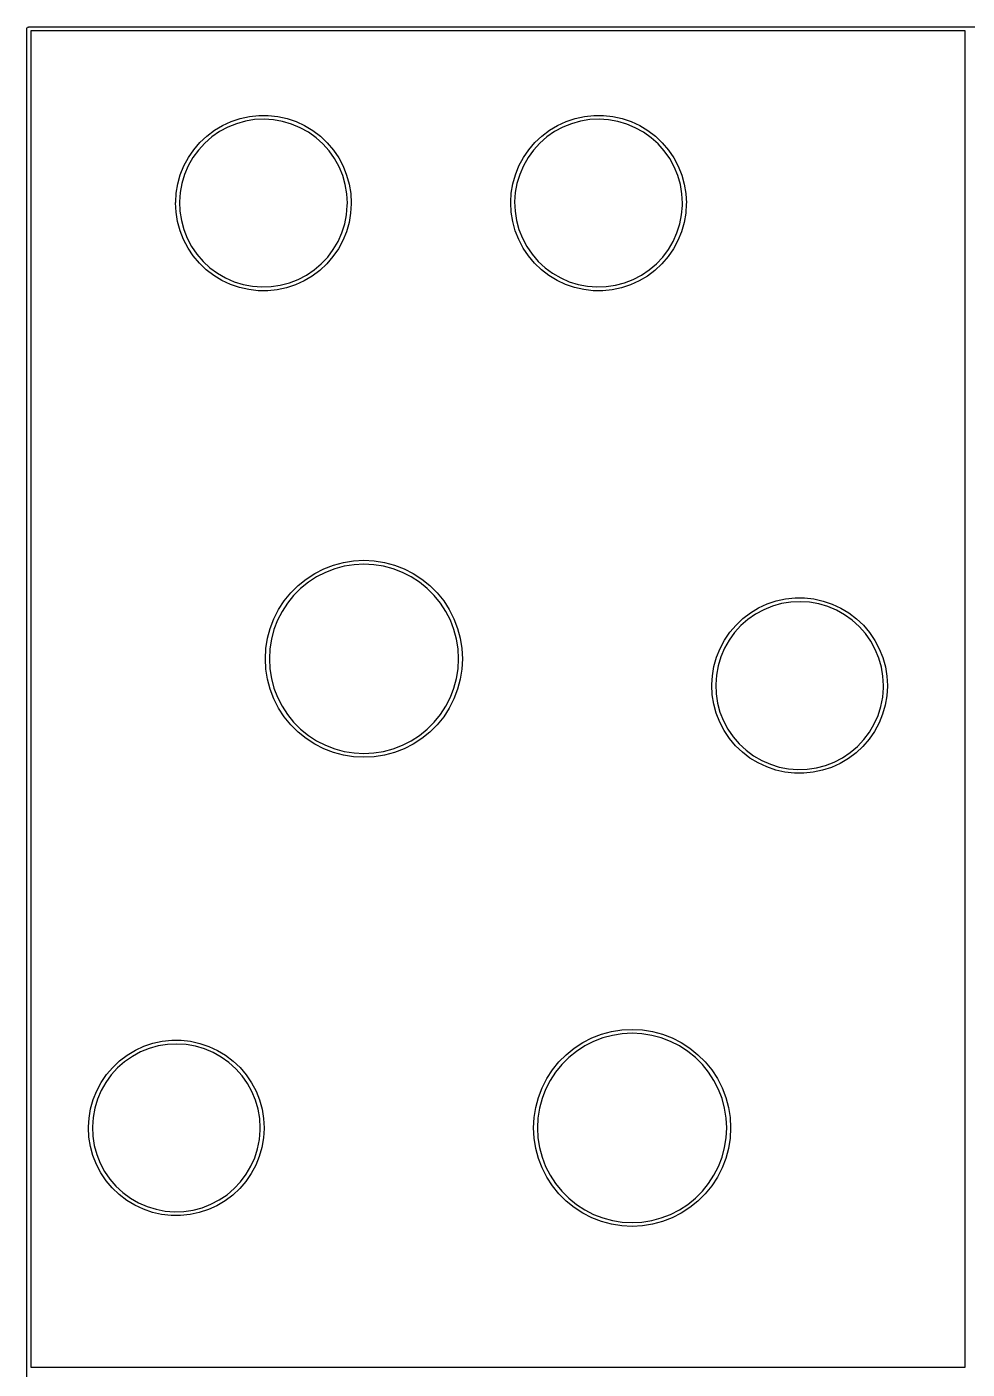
# Model space of a CAD drawing. Extents: x 0 to 70, y -100 to 0.
# Drawn here: x -0.1 to 35, y -50 to 0.1 of the extents above; entities that cross this region are included whole.
import ezdxf

# ---------------------------------------------------------------- set-up
doc = ezdxf.new("R2010")
doc.units = 0
doc.layers.add('BLACK', color=7, linetype='CONTINUOUS')

msp = doc.modelspace()

# ---------------------------------------------------------------- linework, layer by layer
at = {"layer": 'BLACK', "linetype": 'CONTINUOUS'}
for p, q in [((-0.075, 0), (-0.07328, 0.00974)), ((-0.075, -100), (-0.075, 0)), ((-0.07386, 0.01302), (-0.07219, 0.01591)), ((-0.07328, 0.00974), (-0.07386, 0.01302)), ((-0.07219, 0.01591), (-0.07048, 0.02565)), ((-0.07048, 0.02565), (-0.05795, 0.04058)), ((-0.05795, 0.04058), (-0.04821, 0.05745)), ((-0.04821, 0.05745), (-0.04185, 0.05977)), ((-0.04185, 0.05977), (-0.0375, 0.06495)), ((-0.0375, 0.06495), (-0.01831, 0.06834)), ((-0.01831, 0.06834), (0, 0.075)), ((0, 0.075), (70, 0.075)), ((0.075, -0.075), (0.075, -49.925)), ((34.925, -0.075), (0.075, -0.075)), ((34.925, -49.925), (34.925, -0.075)), ((7.22258, -3.603), (7.54439, -3.45498)), ((7.54439, -3.45498), (7.8803, -3.34259)), ((8.07789, -3.44309), (7.74133, -3.53706)), ((7.8803, -3.34259), (8.22639, -3.26713)), ((8.42283, -3.38722), (8.07789, -3.44309)), ((8.22639, -3.26713), (8.5786, -3.22949)), ((8.77185, -3.37015), (8.42283, -3.38722)), ((8.5786, -3.22949), (8.93281, -3.23011)), ((9.12059, -3.39209), (8.77185, -3.37015)), ((8.93281, -3.23011), (9.28489, -3.26898)), ((9.46472, -3.45277), (9.12059, -3.39209)), ((9.28489, -3.26898), (9.63071, -3.34564)), ((9.79994, -3.55143), (9.46472, -3.45277)), ((9.63071, -3.34564), (9.96623, -3.45921)), ((9.96623, -3.45921), (10.2875, -3.60835)), ((19.7226, -3.603), (20.0444, -3.45498)), ((20.0444, -3.45498), (20.3803, -3.34259)), ((20.5779, -3.44309), (20.2413, -3.53706)), ((20.3803, -3.34259), (20.7264, -3.26713)), ((20.9228, -3.38722), (20.5779, -3.44309)), ((20.7264, -3.26713), (21.0786, -3.22949)), ((21.2719, -3.37015), (20.9228, -3.38722)), ((21.0786, -3.22949), (21.4328, -3.23011)), ((21.6206, -3.39209), (21.2719, -3.37015)), ((21.4328, -3.23011), (21.7849, -3.26898)), ((21.9647, -3.45277), (21.6206, -3.39209)), ((21.7849, -3.26898), (22.1307, -3.34564)), ((22.2999, -3.55143), (21.9647, -3.45277)), ((22.1307, -3.34564), (22.4662, -3.45921)), ((22.4662, -3.45921), (22.7875, -3.60835)), ((6.37834, -4.2415), (6.63613, -3.99857)), ((6.63613, -3.99857), (6.91864, -3.7849)), ((7.10996, -3.83416), (6.82303, -4.03359)), ((6.91864, -3.7849), (7.22258, -3.603)), ((7.41734, -3.66796), (7.10996, -3.83416)), ((7.74133, -3.53706), (7.41734, -3.66796)), ((10.1221, -3.68684), (9.79994, -3.55143)), ((10.4271, -3.85732), (10.1221, -3.68684)), ((10.2875, -3.60835), (10.5908, -3.79131)), ((10.7112, -4.06073), (10.4271, -3.85732)), ((10.5908, -3.79131), (10.8726, -4.00596)), ((10.8726, -4.00596), (11.1295, -4.24979)), ((18.8783, -4.2415), (19.1361, -3.99857)), ((19.1361, -3.99857), (19.4186, -3.7849)), ((19.61, -3.83416), (19.323, -4.03359)), ((19.4186, -3.7849), (19.7226, -3.603)), ((19.9173, -3.66796), (19.61, -3.83416)), ((20.2413, -3.53706), (19.9173, -3.66796)), ((22.6221, -3.68684), (22.2999, -3.55143)), ((22.9271, -3.85732), (22.6221, -3.68684)), ((22.7875, -3.60835), (23.0908, -3.79131)), ((23.2112, -4.06073), (22.9271, -3.85732)), ((23.0908, -3.79131), (23.3726, -4.00596)), ((23.3726, -4.00596), (23.6295, -4.24979)), ((6.14829, -4.51084), (6.37834, -4.2415)), ((6.56011, -4.26375), (6.32448, -4.5218)), ((6.82303, -4.03359), (6.56011, -4.26375)), ((10.9709, -4.29455), (10.7112, -4.06073)), ((11.2029, -4.55586), (10.9709, -4.29455)), ((11.1295, -4.24979), (11.3586, -4.51994)), ((18.6483, -4.51084), (18.8783, -4.2415)), ((19.0601, -4.26375), (18.8245, -4.5218)), ((19.323, -4.03359), (19.0601, -4.26375)), ((23.4709, -4.29455), (23.2112, -4.06073)), ((23.7029, -4.55586), (23.4709, -4.29455)), ((23.6295, -4.24979), (23.8586, -4.51994)), ((5.78184, -5.11592), (5.94868, -4.80346)), ((6.11909, -4.80449), (5.94649, -5.10833)), ((5.94868, -4.80346), (6.14829, -4.51084)), ((6.32448, -4.5218), (6.11909, -4.80449)), ((11.4043, -4.84139), (11.2029, -4.55586)), ((11.3586, -4.51994), (11.5572, -4.81325)), ((11.5727, -5.1476), (11.4043, -4.84139)), ((11.5572, -4.81325), (11.723, -5.12629)), ((18.2818, -5.11592), (18.4487, -4.80346)), ((18.6191, -4.80449), (18.4465, -5.10833)), ((18.4487, -4.80346), (18.6483, -4.51084)), ((18.8245, -4.5218), (18.6191, -4.80449)), ((23.9043, -4.84139), (23.7029, -4.55586)), ((23.8586, -4.51994), (24.0572, -4.81325)), ((24.0727, -5.1476), (23.9043, -4.84139)), ((24.0572, -4.81325), (24.223, -5.12629)), ((5.55387, -5.78558), (5.64972, -5.44458)), ((5.64972, -5.44458), (5.78184, -5.11592)), ((5.80883, -5.4295), (5.70784, -5.76402)), ((5.94649, -5.10833), (5.80883, -5.4295)), ((11.7058, -5.47067), (11.5727, -5.1476)), ((11.8021, -5.80657), (11.7058, -5.47067)), ((11.723, -5.12629), (11.8539, -5.45541)), ((11.8539, -5.45541), (11.9486, -5.79674)), ((18.0539, -5.78558), (18.1497, -5.44458)), ((18.1497, -5.44458), (18.2818, -5.11592)), ((18.3088, -5.4295), (18.2078, -5.76402)), ((18.4465, -5.10833), (18.3088, -5.4295)), ((24.2058, -5.47067), (24.0727, -5.1476)), ((24.3021, -5.80657), (24.2058, -5.47067)), ((24.223, -5.12629), (24.3539, -5.45541)), ((24.3539, -5.45541), (24.4486, -5.79674)), ((5.49541, -6.13494), (5.55387, -5.78558)), ((5.70784, -5.76402), (5.64476, -6.10772)), ((11.8604, -6.15111), (11.8021, -5.80657)), ((11.9486, -5.79674), (12.0058, -6.1463)), ((17.9954, -6.13494), (18.0539, -5.78558)), ((18.2078, -5.76402), (18.1448, -6.10772)), ((24.3604, -6.15111), (24.3021, -5.80657)), ((24.4486, -5.79674), (24.5058, -6.1463)), ((5.47502, -6.48857), (5.47688, -6.4563)), ((5.49294, -6.84233), (5.47502, -6.48857)), ((5.47688, -6.4563), (5.49541, -6.13494)), ((5.64476, -6.10772), (5.62038, -6.4563)), ((5.62038, -6.4563), (5.63501, -6.80543)), ((11.8799, -6.5), (11.8604, -6.15111)), ((11.8787, -6.58739), (11.8799, -6.5)), ((12.0058, -6.1463), (12.025, -6.5)), ((12.025, -6.5), (12.0249, -6.52286)), ((17.975, -6.48857), (17.9769, -6.4563)), ((17.9929, -6.84233), (17.975, -6.48857)), ((17.9769, -6.4563), (17.9954, -6.13494)), ((18.1448, -6.10772), (18.1204, -6.4563)), ((18.1204, -6.4563), (18.135, -6.80543)), ((24.3799, -6.5), (24.3604, -6.15111)), ((24.3787, -6.58739), (24.3799, -6.5)), ((24.5058, -6.1463), (24.525, -6.5)), ((24.525, -6.5), (24.5249, -6.52286)), ((5.54896, -7.19209), (5.49294, -6.84233)), ((5.63501, -6.80543), (5.68847, -7.15075)), ((11.7816, -7.27838), (11.8495, -6.9356)), ((11.8495, -6.9356), (11.8787, -6.58739)), ((12.0033, -6.87642), (11.9436, -7.22557)), ((12.0249, -6.52286), (12.0033, -6.87642)), ((18.049, -7.19209), (17.9929, -6.84233)), ((18.135, -6.80543), (18.1885, -7.15075)), ((24.2816, -7.27838), (24.3495, -6.9356)), ((24.3495, -6.9356), (24.3787, -6.58739)), ((24.5033, -6.87642), (24.4436, -7.22557)), ((24.5249, -6.52286), (24.5033, -6.87642)), ((5.64243, -7.53375), (5.54896, -7.19209)), ((5.68847, -7.15075), (5.78009, -7.48796)), ((5.78009, -7.48796), (5.90872, -7.81285)), ((11.6759, -7.61146), (11.7816, -7.27838)), ((11.9436, -7.22557), (11.8466, -7.56624)), ((18.1424, -7.53375), (18.049, -7.19209)), ((18.1885, -7.15075), (18.2801, -7.48796)), ((18.2801, -7.48796), (18.4087, -7.81285)), ((24.1759, -7.61146), (24.2816, -7.27838)), ((24.4436, -7.22557), (24.3466, -7.56624)), ((5.77225, -7.86332), (5.64243, -7.53375)), ((5.93691, -8.17694), (5.77225, -7.86332)), ((5.90872, -7.81285), (6.07278, -8.12139)), ((11.357, -8.23207), (11.5338, -7.93068)), ((11.5338, -7.93068), (11.6759, -7.61146)), ((11.7133, -7.89443), (11.5454, -8.20631)), ((11.8466, -7.56624), (11.7133, -7.89443)), ((18.2723, -7.86332), (18.1424, -7.53375)), ((18.4369, -8.17694), (18.2723, -7.86332)), ((18.4087, -7.81285), (18.5728, -8.12139)), ((23.857, -8.23207), (24.0338, -7.93068)), ((24.0338, -7.93068), (24.1759, -7.61146)), ((24.2133, -7.89443), (24.0454, -8.20631)), ((24.3466, -7.56624), (24.2133, -7.89443)), ((6.13447, -8.47094), (5.93691, -8.17694)), ((6.07278, -8.12139), (6.27019, -8.40971)), ((6.36263, -8.74189), (6.13447, -8.47094)), ((6.27019, -8.40971), (6.49852, -8.67423)), ((10.9085, -8.7666), (11.1477, -8.51188)), ((11.3447, -8.49822), (11.1138, -8.76677)), ((11.1477, -8.51188), (11.357, -8.23207)), ((11.5454, -8.20631), (11.3447, -8.49822)), ((18.6345, -8.47094), (18.4369, -8.17694)), ((18.5728, -8.12139), (18.7702, -8.40971)), ((18.8626, -8.74189), (18.6345, -8.47094)), ((18.7702, -8.40971), (18.9985, -8.67423)), ((23.4085, -8.7666), (23.6477, -8.51188)), ((23.8447, -8.49822), (23.6138, -8.76677)), ((23.6477, -8.51188), (23.857, -8.23207)), ((24.0454, -8.20631), (23.8447, -8.49822)), ((6.61871, -8.98661), (6.36263, -8.74189)), ((6.49852, -8.67423), (6.75491, -8.91165)), ((6.89973, -9.20225), (6.61871, -8.98661)), ((6.75491, -8.91165), (7.03617, -9.11901)), ((10.3527, -9.18848), (10.6423, -8.99308)), ((10.8551, -9.0088), (10.5719, -9.22147)), ((10.6423, -8.99308), (10.9085, -8.7666)), ((11.1138, -8.76677), (10.8551, -9.0088)), ((19.1187, -8.98661), (18.8626, -8.74189)), ((18.9985, -8.67423), (19.2549, -8.91165)), ((19.3997, -9.20225), (19.1187, -8.98661)), ((19.2549, -8.91165), (19.5362, -9.11901)), ((22.8527, -9.18848), (23.1423, -8.99308)), ((23.3551, -9.0088), (23.0719, -9.22147)), ((23.1423, -8.99308), (23.4085, -8.7666)), ((23.6138, -8.76677), (23.3551, -9.0088)), ((7.2024, -9.38627), (6.89973, -9.20225)), ((7.03617, -9.11901), (7.33879, -9.29373)), ((7.52316, -9.53653), (7.2024, -9.38627)), ((7.33879, -9.29373), (7.659, -9.43362)), ((7.659, -9.43362), (7.9928, -9.53695)), ((9.37936, -9.566), (9.7172, -9.47673)), ((9.7172, -9.47673), (10.043, -9.35037)), ((10.2673, -9.40232), (9.94497, -9.54921)), ((10.043, -9.35037), (10.3527, -9.18848)), ((10.5719, -9.22147), (10.2673, -9.40232)), ((19.7024, -9.38627), (19.3997, -9.20225)), ((19.5362, -9.11901), (19.8388, -9.29373)), ((20.0232, -9.53653), (19.7024, -9.38627)), ((19.8388, -9.29373), (20.159, -9.43362)), ((20.159, -9.43362), (20.4928, -9.53695)), ((21.8794, -9.566), (22.2172, -9.47673)), ((22.2172, -9.47673), (22.543, -9.35037)), ((22.7673, -9.40232), (22.445, -9.54921)), ((22.543, -9.35037), (22.8527, -9.18848)), ((23.0719, -9.22147), (22.7673, -9.40232)), ((7.85828, -9.65126), (7.52316, -9.53653)), ((8.20383, -9.72914), (7.85828, -9.65126)), ((7.9928, -9.53695), (8.33605, -9.60243)), ((8.55577, -9.76924), (8.20383, -9.72914)), ((8.33605, -9.60243), (8.68445, -9.62924)), ((8.90998, -9.77109), (8.55577, -9.76924)), ((8.68445, -9.62924), (9.03367, -9.61704)), ((9.26232, -9.73468), (8.90998, -9.77109)), ((9.03367, -9.61704), (9.37936, -9.566)), ((9.60867, -9.66043), (9.26232, -9.73468)), ((9.94497, -9.54921), (9.60867, -9.66043)), ((20.3583, -9.65126), (20.0232, -9.53653)), ((20.7038, -9.72914), (20.3583, -9.65126)), ((20.4928, -9.53695), (20.836, -9.60243)), ((21.0558, -9.76924), (20.7038, -9.72914)), ((20.836, -9.60243), (21.1845, -9.62924)), ((21.41, -9.77109), (21.0558, -9.76924)), ((21.1845, -9.62924), (21.5337, -9.61704)), ((21.7623, -9.73468), (21.41, -9.77109)), ((21.5337, -9.61704), (21.8794, -9.566)), ((22.1087, -9.66043), (21.7623, -9.73468)), ((22.445, -9.54921), (22.1087, -9.66043)), ((11.0052, -20.1427), (11.3644, -20.0049)), ((11.3644, -20.0049), (11.7359, -19.9053)), ((11.7359, -19.9053), (12.1159, -19.8451)), ((12.131, -19.9895), (11.7661, -20.0473)), ((12.1159, -19.8451), (12.5, -19.825)), ((12.5, -19.9702), (12.131, -19.9895)), ((12.5, -19.825), (12.8841, -19.8451)), ((12.869, -19.9895), (12.5, -19.9702)), ((13.2339, -20.0473), (12.869, -19.9895)), ((12.8841, -19.8451), (13.2641, -19.9053)), ((13.2641, -19.9053), (13.6356, -20.0049)), ((13.6356, -20.0049), (13.9948, -20.1427)), ((10.0409, -20.7689), (10.3399, -20.5269)), ((10.3399, -20.5269), (10.6625, -20.3174)), ((10.7351, -20.4431), (10.4252, -20.6443)), ((10.6625, -20.3174), (11.0052, -20.1427)), ((11.0643, -20.2753), (10.7351, -20.4431)), ((11.4092, -20.1429), (11.0643, -20.2753)), ((11.7661, -20.0473), (11.4092, -20.1429)), ((13.5908, -20.1429), (13.2339, -20.0473)), ((13.9357, -20.2753), (13.5908, -20.1429)), ((14.2649, -20.4431), (13.9357, -20.2753)), ((13.9948, -20.1427), (14.3375, -20.3174)), ((14.5748, -20.6443), (14.2649, -20.4431)), ((14.3375, -20.3174), (14.6601, -20.5269)), ((14.6601, -20.5269), (14.9591, -20.7689)), ((9.76894, -21.0409), (10.0409, -20.7689)), ((10.1381, -20.8768), (9.87682, -21.1381)), ((10.4252, -20.6443), (10.1381, -20.8768)), ((14.8619, -20.8768), (14.5748, -20.6443)), ((15.1232, -21.1381), (14.8619, -20.8768)), ((14.9591, -20.7689), (15.2311, -21.0409)), ((9.31736, -21.6625), (9.52686, -21.3399)), ((9.6443, -21.4252), (9.44307, -21.7351)), ((9.52686, -21.3399), (9.76894, -21.0409)), ((9.87682, -21.1381), (9.6443, -21.4252)), ((15.3557, -21.4252), (15.1232, -21.1381)), ((15.2311, -21.0409), (15.4731, -21.3399)), ((15.5569, -21.7351), (15.3557, -21.4252)), ((15.4731, -21.3399), (15.6826, -21.6625)), ((27.2226, -21.603), (27.5444, -21.455)), ((27.5444, -21.455), (27.8803, -21.3426)), ((28.0779, -21.4431), (27.7413, -21.5371)), ((27.8803, -21.3426), (28.2264, -21.2671)), ((28.4228, -21.3872), (28.0779, -21.4431)), ((28.2264, -21.2671), (28.5786, -21.2295)), ((28.7719, -21.3702), (28.4228, -21.3872)), ((28.5786, -21.2295), (28.9328, -21.2301)), ((29.1206, -21.3921), (28.7719, -21.3702)), ((28.9328, -21.2301), (29.2849, -21.269)), ((29.4647, -21.4528), (29.1206, -21.3921)), ((29.2849, -21.269), (29.6307, -21.3456)), ((29.7999, -21.5514), (29.4647, -21.4528)), ((29.6307, -21.3456), (29.9662, -21.4592)), ((29.9662, -21.4592), (30.2875, -21.6083)), ((9.00487, -22.3644), (9.14272, -22.0052)), ((9.14272, -22.0052), (9.31736, -21.6625)), ((9.44307, -21.7351), (9.27533, -22.0643)), ((15.7247, -22.0643), (15.5569, -21.7351)), ((15.6826, -21.6625), (15.8573, -22.0052)), ((15.8573, -22.0052), (15.9951, -22.3644)), ((26.3783, -22.2415), (26.6361, -21.9986)), ((26.6361, -21.9986), (26.9186, -21.7849)), ((27.11, -21.8342), (26.823, -22.0336)), ((26.9186, -21.7849), (27.2226, -21.603)), ((27.4173, -21.668), (27.11, -21.8342)), ((27.7413, -21.5371), (27.4173, -21.668)), ((30.1221, -21.6868), (29.7999, -21.5514)), ((30.4271, -21.8573), (30.1221, -21.6868)), ((30.2875, -21.6083), (30.5908, -21.7913)), ((30.7112, -22.0607), (30.4271, -21.8573)), ((30.5908, -21.7913), (30.8726, -22.006)), ((30.8726, -22.006), (31.1295, -22.2498)), ((8.90531, -22.7359), (9.00487, -22.3644)), ((9.14292, -22.4092), (9.0473, -22.7661)), ((9.27533, -22.0643), (9.14292, -22.4092)), ((15.8571, -22.4092), (15.7247, -22.0643)), ((15.9527, -22.7661), (15.8571, -22.4092)), ((15.9951, -22.3644), (16.0947, -22.7359)), ((25.9487, -22.8035), (26.1483, -22.5108)), ((26.3245, -22.5218), (26.1191, -22.8045)), ((26.1483, -22.5108), (26.3783, -22.2415)), ((26.5601, -22.2638), (26.3245, -22.5218)), ((26.823, -22.0336), (26.5601, -22.2638)), ((30.9709, -22.2945), (30.7112, -22.0607)), ((31.2029, -22.5559), (30.9709, -22.2945)), ((31.1295, -22.2498), (31.3586, -22.5199)), ((31.3586, -22.5199), (31.5572, -22.8133)), ((8.84513, -23.1159), (8.90531, -22.7359)), ((9.0473, -22.7661), (8.9895, -23.131)), ((16.0105, -23.131), (15.9527, -22.7661)), ((16.0947, -22.7359), (16.1549, -23.1159)), ((25.7818, -23.1159), (25.9487, -22.8035)), ((26.1191, -22.8045), (25.9465, -23.1083)), ((31.4043, -22.8414), (31.2029, -22.5559)), ((31.5727, -23.1476), (31.4043, -22.8414)), ((31.5572, -22.8133), (31.723, -23.1263)), ((8.825, -23.5), (8.84513, -23.1159)), ((8.84513, -23.8841), (8.825, -23.5)), ((8.9895, -23.131), (8.97016, -23.5)), ((8.97016, -23.5), (8.9895, -23.869)), ((16.0298, -23.5), (16.0105, -23.131)), ((16.0105, -23.869), (16.0298, -23.5)), ((16.1549, -23.1159), (16.175, -23.5)), ((16.175, -23.5), (16.1549, -23.8841)), ((25.5539, -23.7856), (25.6497, -23.4446)), ((25.6497, -23.4446), (25.7818, -23.1159)), ((25.8088, -23.4295), (25.7078, -23.764)), ((25.9465, -23.1083), (25.8088, -23.4295)), ((31.7058, -23.4707), (31.5727, -23.1476)), ((31.8021, -23.8066), (31.7058, -23.4707)), ((31.723, -23.1263), (31.8539, -23.4554)), ((31.8539, -23.4554), (31.9486, -23.7967)), ((8.90531, -24.2641), (8.84513, -23.8841)), ((8.9895, -23.869), (9.0473, -24.2339)), ((15.9527, -24.2339), (16.0105, -23.869)), ((16.1549, -23.8841), (16.0947, -24.2641)), ((25.4954, -24.1349), (25.5539, -23.7856)), ((25.7078, -23.764), (25.6448, -24.1077)), ((31.8604, -24.1511), (31.8021, -23.8066)), ((31.9486, -23.7967), (32.0058, -24.1463)), ((9.00487, -24.6356), (8.90531, -24.2641)), ((9.0473, -24.2339), (9.14292, -24.5908)), ((15.8571, -24.5908), (15.9527, -24.2339)), ((16.0947, -24.2641), (15.9951, -24.6356)), ((25.475, -24.4886), (25.4769, -24.4563)), ((25.4929, -24.8423), (25.475, -24.4886)), ((25.4769, -24.4563), (25.4954, -24.1349)), ((25.6448, -24.1077), (25.6204, -24.4563)), ((25.6204, -24.4563), (25.635, -24.8054)), ((31.8799, -24.5), (31.8604, -24.1511)), ((31.8787, -24.5874), (31.8799, -24.5)), ((32.0249, -24.5229), (32.0033, -24.8764)), ((32.0058, -24.1463), (32.025, -24.5)), ((32.025, -24.5), (32.0249, -24.5229)), ((9.14272, -24.9948), (9.00487, -24.6356)), ((9.31736, -25.3375), (9.14272, -24.9948)), ((9.14292, -24.5908), (9.27533, -24.9357)), ((9.27533, -24.9357), (9.44307, -25.2649)), ((15.5569, -25.2649), (15.7247, -24.9357)), ((15.8573, -24.9948), (15.6826, -25.3375)), ((15.7247, -24.9357), (15.8571, -24.5908)), ((15.9951, -24.6356), (15.8573, -24.9948)), ((25.549, -25.1921), (25.4929, -24.8423)), ((25.635, -24.8054), (25.6885, -25.1507)), ((31.7816, -25.2784), (31.8495, -24.9356)), ((31.8495, -24.9356), (31.8787, -24.5874)), ((32.0033, -24.8764), (31.9436, -25.2256)), ((9.52686, -25.6601), (9.31736, -25.3375)), ((9.44307, -25.2649), (9.6443, -25.5748)), ((15.3557, -25.5748), (15.5569, -25.2649)), ((15.6826, -25.3375), (15.4731, -25.6601)), ((25.6424, -25.5338), (25.549, -25.1921)), ((25.7723, -25.8633), (25.6424, -25.5338)), ((25.6885, -25.1507), (25.7801, -25.488)), ((25.7801, -25.488), (25.9087, -25.8129)), ((31.6759, -25.6115), (31.7816, -25.2784)), ((31.9436, -25.2256), (31.8466, -25.5662)), ((9.76894, -25.9591), (9.52686, -25.6601)), ((9.6443, -25.5748), (9.87682, -25.8619)), ((10.0409, -26.2311), (9.76894, -25.9591)), ((9.87682, -25.8619), (10.1381, -26.1232)), ((14.8619, -26.1232), (15.1232, -25.8619)), ((15.2311, -25.9591), (14.9591, -26.2311)), ((15.1232, -25.8619), (15.3557, -25.5748)), ((15.4731, -25.6601), (15.2311, -25.9591)), ((25.9369, -26.1769), (25.7723, -25.8633)), ((25.9087, -25.8129), (26.0728, -26.1214)), ((31.357, -26.2321), (31.5338, -25.9307)), ((31.5338, -25.9307), (31.6759, -25.6115)), ((31.7133, -25.8944), (31.5454, -26.2063)), ((31.8466, -25.5662), (31.7133, -25.8944)), ((10.3399, -26.4731), (10.0409, -26.2311)), ((10.1381, -26.1232), (10.4252, -26.3557)), ((10.6625, -26.6826), (10.3399, -26.4731)), ((10.4252, -26.3557), (10.7351, -26.5569)), ((14.2649, -26.5569), (14.5748, -26.3557)), ((14.6601, -26.4731), (14.3375, -26.6826)), ((14.5748, -26.3557), (14.8619, -26.1232)), ((14.9591, -26.2311), (14.6601, -26.4731)), ((26.1345, -26.4709), (25.9369, -26.1769)), ((26.0728, -26.1214), (26.2702, -26.4097)), ((26.3626, -26.7419), (26.1345, -26.4709)), ((26.2702, -26.4097), (26.4985, -26.6742)), ((30.9085, -26.7666), (31.1477, -26.5119)), ((31.3447, -26.4982), (31.1138, -26.7668)), ((31.1477, -26.5119), (31.357, -26.2321)), ((31.5454, -26.2063), (31.3447, -26.4982)), ((11.0052, -26.8573), (10.6625, -26.6826)), ((10.7351, -26.5569), (11.0643, -26.7247)), ((11.3644, -26.9951), (11.0052, -26.8573)), ((11.0643, -26.7247), (11.4092, -26.8571)), ((11.7359, -27.0947), (11.3644, -26.9951)), ((11.4092, -26.8571), (11.7661, -26.9527)), ((11.7661, -26.9527), (12.131, -27.0105)), ((12.131, -27.0105), (12.5, -27.0298)), ((12.5, -27.0298), (12.869, -27.0105)), ((12.869, -27.0105), (13.2339, -26.9527)), ((13.2339, -26.9527), (13.5908, -26.8571)), ((13.6356, -26.9951), (13.2641, -27.0947)), ((13.5908, -26.8571), (13.9357, -26.7247)), ((13.9948, -26.8573), (13.6356, -26.9951)), ((13.9357, -26.7247), (14.2649, -26.5569)), ((14.3375, -26.6826), (13.9948, -26.8573)), ((26.6187, -26.9866), (26.3626, -26.7419)), ((26.4985, -26.6742), (26.7549, -26.9116)), ((26.8997, -27.2022), (26.6187, -26.9866)), ((26.7549, -26.9116), (27.0362, -27.119)), ((30.3527, -27.1885), (30.6423, -26.9931)), ((30.8551, -27.0088), (30.5719, -27.2215)), ((30.6423, -26.9931), (30.9085, -26.7666)), ((31.1138, -26.7668), (30.8551, -27.0088)), ((12.1159, -27.1549), (11.7359, -27.0947)), ((12.5, -27.175), (12.1159, -27.1549)), ((12.8841, -27.1549), (12.5, -27.175)), ((13.2641, -27.0947), (12.8841, -27.1549)), ((27.2024, -27.3863), (26.8997, -27.2022)), ((27.0362, -27.119), (27.3388, -27.2937)), ((27.5232, -27.5365), (27.2024, -27.3863)), ((27.3388, -27.2937), (27.659, -27.4336)), ((27.8583, -27.6513), (27.5232, -27.5365)), ((27.659, -27.4336), (27.9928, -27.537)), ((27.9928, -27.537), (28.336, -27.6024)), ((29.3794, -27.566), (29.7172, -27.4767)), ((29.7172, -27.4767), (30.043, -27.3504)), ((30.2673, -27.4023), (29.945, -27.5492)), ((30.043, -27.3504), (30.3527, -27.1885)), ((30.5719, -27.2215), (30.2673, -27.4023)), ((28.2038, -27.7291), (27.8583, -27.6513)), ((28.5558, -27.7692), (28.2038, -27.7291)), ((28.336, -27.6024), (28.6845, -27.6292)), ((28.91, -27.7711), (28.5558, -27.7692)), ((28.6845, -27.6292), (29.0337, -27.617)), ((29.2623, -27.7347), (28.91, -27.7711)), ((29.0337, -27.617), (29.3794, -27.566)), ((29.6087, -27.6604), (29.2623, -27.7347)), ((29.945, -27.5492), (29.6087, -27.6604)), ((21.0052, -37.6427), (21.3644, -37.5049)), ((21.3644, -37.5049), (21.7359, -37.4053)), ((21.7661, -37.5473), (21.4092, -37.6429)), ((21.7359, -37.4053), (22.1159, -37.3451)), ((22.131, -37.4895), (21.7661, -37.5473)), ((22.1159, -37.3451), (22.5, -37.325)), ((22.5, -37.4702), (22.131, -37.4895)), ((22.5, -37.325), (22.8841, -37.3451)), ((22.869, -37.4895), (22.5, -37.4702)), ((23.2339, -37.5473), (22.869, -37.4895)), ((22.8841, -37.3451), (23.2641, -37.4053)), ((23.5908, -37.6429), (23.2339, -37.5473)), ((23.2641, -37.4053), (23.6356, -37.5049)), ((23.6356, -37.5049), (23.9948, -37.6427)), ((3.97258, -38.103), (4.29439, -37.955)), ((4.49133, -38.0371), (4.16734, -38.168)), ((4.29439, -37.955), (4.6303, -37.8426)), ((4.82789, -37.9431), (4.49133, -38.0371)), ((4.6303, -37.8426), (4.97639, -37.7671)), ((5.17283, -37.8872), (4.82789, -37.9431)), ((4.97639, -37.7671), (5.3286, -37.7295)), ((5.52185, -37.8702), (5.17283, -37.8872)), ((5.3286, -37.7295), (5.68281, -37.7301)), ((5.87059, -37.8921), (5.52185, -37.8702)), ((5.68281, -37.7301), (6.03489, -37.769)), ((6.21472, -37.9528), (5.87059, -37.8921)), ((6.03489, -37.769), (6.38071, -37.8456)), ((6.54994, -38.0514), (6.21472, -37.9528)), ((6.38071, -37.8456), (6.71623, -37.9592)), ((6.87207, -38.1868), (6.54994, -38.0514)), ((6.71623, -37.9592), (7.03752, -38.1083)), ((20.0409, -38.2689), (20.3399, -38.0269)), ((20.3399, -38.0269), (20.6625, -37.8174)), ((20.7351, -37.9431), (20.4252, -38.1443)), ((20.6625, -37.8174), (21.0052, -37.6427)), ((21.0643, -37.7753), (20.7351, -37.9431)), ((21.4092, -37.6429), (21.0643, -37.7753)), ((23.9357, -37.7753), (23.5908, -37.6429)), ((24.2649, -37.9431), (23.9357, -37.7753)), ((23.9948, -37.6427), (24.3375, -37.8174)), ((24.5748, -38.1443), (24.2649, -37.9431)), ((24.3375, -37.8174), (24.6601, -38.0269)), ((24.6601, -38.0269), (24.9591, -38.2689)), ((3.12834, -38.7415), (3.38613, -38.4986)), ((3.57303, -38.5336), (3.31011, -38.7638)), ((3.38613, -38.4986), (3.66864, -38.2849)), ((3.85996, -38.3342), (3.57303, -38.5336)), ((3.66864, -38.2849), (3.97258, -38.103)), ((4.16734, -38.168), (3.85996, -38.3342)), ((7.1771, -38.3573), (6.87207, -38.1868)), ((7.03752, -38.1083), (7.34082, -38.2913)), ((7.46122, -38.5607), (7.1771, -38.3573)), ((7.34082, -38.2913), (7.62259, -38.506)), ((7.62259, -38.506), (7.87953, -38.7498)), ((19.5269, -38.8399), (19.7689, -38.5409)), ((19.7689, -38.5409), (20.0409, -38.2689)), ((20.1381, -38.3768), (19.8768, -38.6381)), ((20.4252, -38.1443), (20.1381, -38.3768)), ((24.8619, -38.3768), (24.5748, -38.1443)), ((25.1232, -38.6381), (24.8619, -38.3768)), ((24.9591, -38.2689), (25.2311, -38.5409)), ((25.2311, -38.5409), (25.4731, -38.8399)), ((2.69868, -39.3035), (2.89829, -39.0108)), ((3.07448, -39.0218), (2.86909, -39.3045)), ((2.89829, -39.0108), (3.12834, -38.7415)), ((3.31011, -38.7638), (3.07448, -39.0218)), ((7.7209, -38.7945), (7.46122, -38.5607)), ((7.9529, -39.0559), (7.7209, -38.7945)), ((7.87953, -38.7498), (8.10863, -39.0199)), ((8.15433, -39.3414), (7.9529, -39.0559)), ((8.10863, -39.0199), (8.30722, -39.3132)), ((19.3174, -39.1625), (19.5269, -38.8399)), ((19.6443, -38.9252), (19.4431, -39.2351)), ((19.8768, -38.6381), (19.6443, -38.9252)), ((25.3557, -38.9252), (25.1232, -38.6381)), ((25.5569, -39.2351), (25.3557, -38.9252)), ((25.4731, -38.8399), (25.6826, -39.1625)), ((2.53184, -39.6159), (2.69868, -39.3035)), ((2.86909, -39.3045), (2.69649, -39.6083)), ((8.32267, -39.6476), (8.15433, -39.3414)), ((8.30722, -39.3132), (8.47297, -39.6263)), ((19.0049, -39.8644), (19.1427, -39.5052)), ((19.1427, -39.5052), (19.3174, -39.1625)), ((19.4431, -39.2351), (19.2753, -39.5643)), ((25.7247, -39.5643), (25.5569, -39.2351)), ((25.6826, -39.1625), (25.8573, -39.5052)), ((25.8573, -39.5052), (25.9951, -39.8644)), ((2.30387, -40.2856), (2.39972, -39.9446)), ((2.39972, -39.9446), (2.53184, -39.6159)), ((2.55883, -39.9295), (2.45784, -40.264)), ((2.69649, -39.6083), (2.55883, -39.9295)), ((8.45583, -39.9707), (8.32267, -39.6476)), ((8.55214, -40.3066), (8.45583, -39.9707)), ((8.47297, -39.6263), (8.60394, -39.9554)), ((8.60394, -39.9554), (8.6986, -40.2967)), ((18.9053, -40.2359), (19.0049, -39.8644)), ((19.1429, -39.9092), (19.0473, -40.2661)), ((19.2753, -39.5643), (19.1429, -39.9092)), ((25.8571, -39.9092), (25.7247, -39.5643)), ((25.9527, -40.2661), (25.8571, -39.9092)), ((25.9951, -39.8644), (26.0947, -40.2359)), ((2.24541, -40.6349), (2.30387, -40.2856)), ((2.45784, -40.264), (2.39476, -40.6077)), ((8.61042, -40.6511), (8.55214, -40.3066)), ((8.6986, -40.2967), (8.75584, -40.6463)), ((18.8451, -40.6159), (18.9053, -40.2359)), ((19.0473, -40.2661), (18.9895, -40.631)), ((26.0105, -40.631), (25.9527, -40.2661)), ((26.0947, -40.2359), (26.1549, -40.6159)), ((2.22502, -40.9886), (2.22688, -40.9563)), ((2.24294, -41.3423), (2.22502, -40.9886)), ((2.22688, -40.9563), (2.24541, -40.6349)), ((2.39476, -40.6077), (2.37038, -40.9563)), ((2.37038, -40.9563), (2.38501, -41.3054)), ((8.62992, -41), (8.61042, -40.6511)), ((8.6287, -41.0874), (8.62992, -41)), ((8.77492, -41.0229), (8.7533, -41.3764)), ((8.75584, -40.6463), (8.775, -41)), ((8.775, -41), (8.77492, -41.0229)), ((18.825, -41), (18.8451, -40.6159)), ((18.8451, -41.3841), (18.825, -41)), ((18.9895, -40.631), (18.9702, -41)), ((18.9702, -41), (18.9895, -41.369)), ((26.0298, -41), (26.0105, -40.631)), ((26.0105, -41.369), (26.0298, -41)), ((26.1549, -40.6159), (26.175, -41)), ((26.175, -41), (26.1549, -41.3841)), ((2.29896, -41.6921), (2.24294, -41.3423)), ((2.38501, -41.3054), (2.43847, -41.6507)), ((8.53159, -41.7784), (8.59946, -41.4356)), ((8.59946, -41.4356), (8.6287, -41.0874)), ((8.7533, -41.3764), (8.69361, -41.7256)), ((18.9053, -41.7641), (18.8451, -41.3841)), ((18.9895, -41.369), (19.0473, -41.7339)), ((25.9527, -41.7339), (26.0105, -41.369)), ((26.1549, -41.3841), (26.0947, -41.7641)), ((2.39243, -42.0338), (2.29896, -41.6921)), ((2.52225, -42.3633), (2.39243, -42.0338)), ((2.43847, -41.6507), (2.53009, -41.988)), ((2.53009, -41.988), (2.65873, -42.3129)), ((8.42593, -42.1115), (8.53159, -41.7784)), ((8.69361, -41.7256), (8.59657, -42.0662)), ((19.0049, -42.1356), (18.9053, -41.7641)), ((19.0473, -41.7339), (19.1429, -42.0908)), ((25.8571, -42.0908), (25.9527, -41.7339)), ((26.0947, -41.7641), (25.9951, -42.1356)), ((2.68691, -42.6769), (2.52225, -42.3633)), ((2.65873, -42.3129), (2.82278, -42.6214)), ((8.10698, -42.7321), (8.28381, -42.4307)), ((8.28381, -42.4307), (8.42593, -42.1115)), ((8.46331, -42.3944), (8.29538, -42.7063)), ((8.59657, -42.0662), (8.46331, -42.3944)), ((19.1427, -42.4948), (19.0049, -42.1356)), ((19.3174, -42.8375), (19.1427, -42.4948)), ((19.1429, -42.0908), (19.2753, -42.4357)), ((19.2753, -42.4357), (19.4431, -42.7649)), ((25.5569, -42.7649), (25.7247, -42.4357)), ((25.8573, -42.4948), (25.6826, -42.8375)), ((25.7247, -42.4357), (25.8571, -42.0908)), ((25.9951, -42.1356), (25.8573, -42.4948)), ((2.88447, -42.9709), (2.68691, -42.6769)), ((2.82278, -42.6214), (3.02019, -42.9097)), ((3.11263, -43.2419), (2.88447, -42.9709)), ((3.02019, -42.9097), (3.24852, -43.1742)), ((7.65846, -43.2666), (7.89766, -43.0119)), ((8.09475, -42.9982), (7.86376, -43.2668)), ((7.89766, -43.0119), (8.10698, -42.7321)), ((8.29538, -42.7063), (8.09475, -42.9982)), ((19.5269, -43.1601), (19.3174, -42.8375)), ((19.4431, -42.7649), (19.6443, -43.0748)), ((25.3557, -43.0748), (25.5569, -42.7649)), ((25.6826, -42.8375), (25.4731, -43.1601)), ((3.36871, -43.4866), (3.11263, -43.2419)), ((3.24852, -43.1742), (3.50491, -43.4116)), ((3.64973, -43.7022), (3.36871, -43.4866)), ((3.50491, -43.4116), (3.78617, -43.619)), ((7.10265, -43.6885), (7.39235, -43.4931)), ((7.60513, -43.5088), (7.32187, -43.7215)), ((7.39235, -43.4931), (7.65846, -43.2666)), ((7.86376, -43.2668), (7.60513, -43.5088)), ((19.7689, -43.4591), (19.5269, -43.1601)), ((19.6443, -43.0748), (19.8768, -43.3619)), ((20.0409, -43.7311), (19.7689, -43.4591)), ((19.8768, -43.3619), (20.1381, -43.6232)), ((24.8619, -43.6232), (25.1232, -43.3619)), ((25.2311, -43.4591), (24.9591, -43.7311)), ((25.1232, -43.3619), (25.3557, -43.0748)), ((25.4731, -43.1601), (25.2311, -43.4591)), ((3.9524, -43.8863), (3.64973, -43.7022)), ((3.78617, -43.619), (4.08879, -43.7937)), ((4.27316, -44.0365), (3.9524, -43.8863)), ((4.08879, -43.7937), (4.409, -43.9336)), ((4.60828, -44.1513), (4.27316, -44.0365)), ((4.409, -43.9336), (4.7428, -44.037)), ((4.7428, -44.037), (5.08605, -44.1024)), ((5.78367, -44.117), (6.12936, -44.066)), ((6.12936, -44.066), (6.4672, -43.9767)), ((6.69497, -44.0492), (6.35867, -44.1604)), ((6.4672, -43.9767), (6.79298, -43.8504)), ((7.01729, -43.9023), (6.69497, -44.0492)), ((6.79298, -43.8504), (7.10265, -43.6885)), ((7.32187, -43.7215), (7.01729, -43.9023)), ((20.3399, -43.9731), (20.0409, -43.7311)), ((20.1381, -43.6232), (20.4252, -43.8557)), ((20.6625, -44.1826), (20.3399, -43.9731)), ((20.4252, -43.8557), (20.7351, -44.0569)), ((20.7351, -44.0569), (21.0643, -44.2247)), ((23.9357, -44.2247), (24.2649, -44.0569)), ((24.2649, -44.0569), (24.5748, -43.8557)), ((24.6601, -43.9731), (24.3375, -44.1826)), ((24.5748, -43.8557), (24.8619, -43.6232)), ((24.9591, -43.7311), (24.6601, -43.9731)), ((4.95383, -44.2291), (4.60828, -44.1513)), ((5.30577, -44.2692), (4.95383, -44.2291)), ((5.08605, -44.1024), (5.43445, -44.1292)), ((5.65998, -44.2711), (5.30577, -44.2692)), ((5.43445, -44.1292), (5.78367, -44.117)), ((6.01232, -44.2347), (5.65998, -44.2711)), ((6.35867, -44.1604), (6.01232, -44.2347)), ((21.0052, -44.3573), (20.6625, -44.1826)), ((21.3644, -44.4951), (21.0052, -44.3573)), ((21.0643, -44.2247), (21.4092, -44.3571)), ((21.7359, -44.5947), (21.3644, -44.4951)), ((21.4092, -44.3571), (21.7661, -44.4527)), ((21.7661, -44.4527), (22.131, -44.5105)), ((22.131, -44.5105), (22.5, -44.5298)), ((22.5, -44.5298), (22.869, -44.5105)), ((22.869, -44.5105), (23.2339, -44.4527)), ((23.2339, -44.4527), (23.5908, -44.3571)), ((23.6356, -44.4951), (23.2641, -44.5947)), ((23.5908, -44.3571), (23.9357, -44.2247)), ((23.9948, -44.3573), (23.6356, -44.4951)), ((24.3375, -44.1826), (23.9948, -44.3573)), ((22.1159, -44.6549), (21.7359, -44.5947)), ((22.5, -44.675), (22.1159, -44.6549)), ((22.8841, -44.6549), (22.5, -44.675)), ((23.2641, -44.5947), (22.8841, -44.6549)), ((0.075, -49.925), (34.925, -49.925))]:
    msp.add_line(p, q, dxfattribs=at)

doc.saveas('drawing.dxf')
